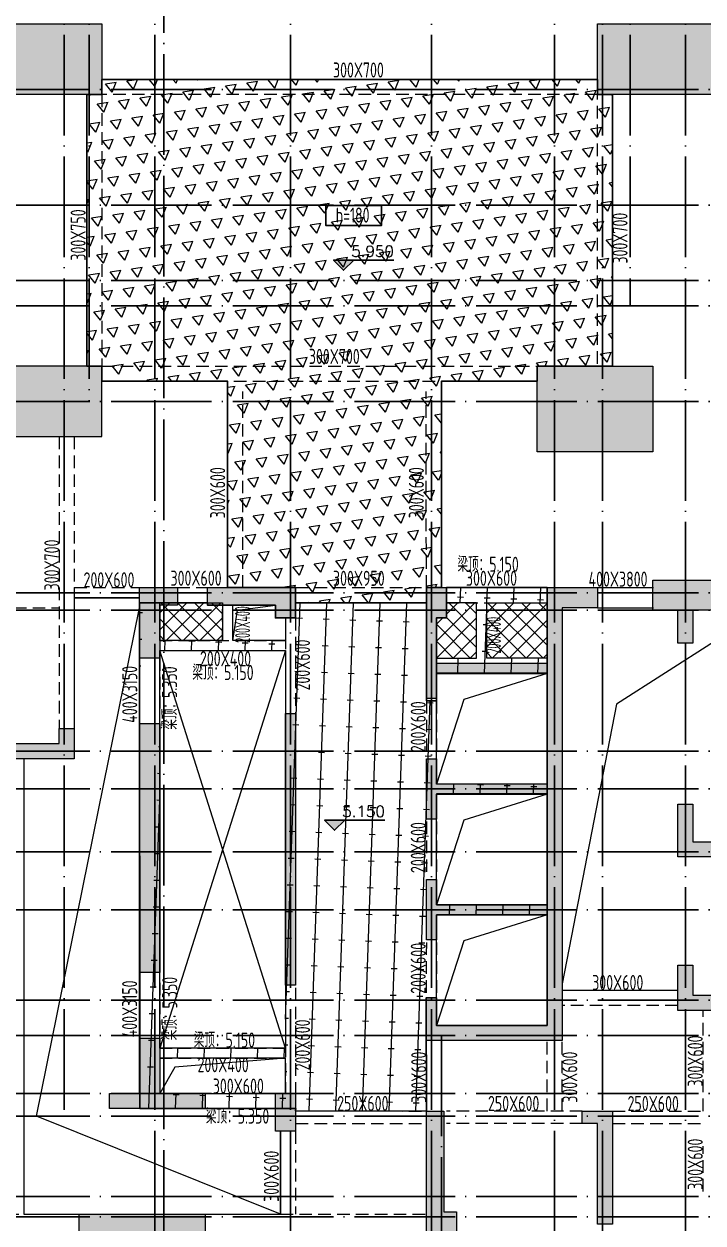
# Model space of a CAD drawing. Header units: millimetres. Extents: x 1089227 to 13101469, y 618865 to 10240562.
# Drawn here: x 2239351 to 2252850, y 4855332 to 4879157 of the extents above; entities that cross this region are included whole.
import ezdxf
from ezdxf.enums import TextEntityAlignment as Align

# ---------------------------------------------------------------- set-up
doc = ezdxf.new("R2010")
doc.units = ezdxf.units.MM
doc.header["$LTSCALE"] = 1000
doc.linetypes.add('DOTE', pattern=[2.42, 2, -0.2, 0.02, -0.2])
doc.linetypes.add('HIDDEN', pattern=[0.375, 0.25, -0.125])
doc.layers.get('0').update_dxf_attribs({"linetype": 'CONTINUOUS'})
for name, color, linetype in [('BG', 11, 'CONTINUOUS'), ('BG-H', 8, 'CONTINUOUS'), ('C-H', 8, 'CONTINUOUS'), ('DOTE', 1, 'DOTE'), ('S-BEAM-TEXT-DD', 7, 'CONTINUOUS'), ('降板范围', 7, 'CONTINUOUS')]:
    doc.layers.add(name, color=color, linetype=linetype)
for name, color, linetype, lineweight in [('S-BEAM-DASH', 4, 'HIDDEN', 0), ('S-BEAM-SE-DASH', 3, 'HIDDEN', 0), ('S-HOLE', 11, 'CONTINUOUS', 0), ('S-SLAB', 160, 'CONTINUOUS', 0), ('S-SLAB-HATCH', 73, 'CONTINUOUS', 0), ('S-WALL', 31, 'CONTINUOUS', 0)]:
    doc.layers.add(name, color=color, linetype=linetype, lineweight=lineweight)
doc.styles.add('RMD', font='romand.shx')
doc.styles.add('TSSD_Rein', font='tssdeng.shx', dxfattribs={"width": 0.7, "bigfont": 'hztxt.shx'})
pattern_1 = [(45, (-3932663.66, -307755.75), (-168.379802, 168.379802), []), (135, (-3932663.66, -307755.75), (-168.379802, -168.379802), [])]

# ---------------------------------------------------------------- blocks, each defined once
blk = doc.blocks.new('塔楼轴网260428')
at = {"layer": 'DOTE', "color": 14}
for p, q in [((-136273.7, 63411.5), (-136273.7, 32245.6)), ((-135773.7, 63411.5), (-135773.7, 46445.6)), ((-134473.7, 63411.5), (-134473.7, 18841.8)), ((-131773.7, 63411.5), (-131773.7, 18841.8)), ((-128973.7, 63411.5), (-128973.7, 18841.8)), ((-126523.7, 63411.5), (-126523.7, 18841.8)), ((-125573.7, 63411.5), (-125573.7, 18841.8)), ((-125023.7, 63411.5), (-125023.7, 48346)), ((-123923.7, 63411.5), (-123923.7, 18841.8)), ((-147441.8, 52645.6), (-114108.2, 52645.6)), ((-147441.8, 50345.6), (-114108.2, 50345.6)), ((-147441.8, 48845.6), (-114108.2, 48845.6)), ((-147441.8, 48345.6), (-114108.2, 48345.6)), ((-147441.8, 46445.6), (-114108.2, 46445.6)), ((-147441.8, 42645.6), (-114108.2, 42645.6)), ((-147441.8, 42295.6), (-114108.2, 42295.6)), ((-147441.8, 39495.6), (-114108.2, 39495.6)), ((-147441.8, 38745.6), (-114108.2, 38745.6)), ((-147441.8, 37495.6), (-114108.2, 37495.6)), ((-147441.8, 36345.6), (-114108.2, 36345.6)), ((-147441.8, 34545.6), (-114108.2, 34545.6)), ((-147441.8, 33845.6), (-114108.2, 33845.6)), ((-128773.7, 33846.7), (-128773.7, 18841.8)), ((-147441.8, 32695.6), (-114108.2, 32695.6)), ((-147441.8, 32245.6), (-114108.2, 32245.6)), ((-147441.8, 30645.6), (-114108.2, 30645.6)), ((-147441.8, 30245.6), (-114108.2, 30245.6))]:
    blk.add_line(p, q, dxfattribs=at)
blk = doc.blocks.new('裙房轴网260428')
at = {"layer": 'DOTE', "color": 16, "linetype": 'DOTE'}
blk.add_line((-134290, 75127.8), (-134290, -1000), dxfattribs=at)
blk = doc.blocks.new('04地块地下轴网260428')
for name in ['裙房轴网260428', '塔楼轴网260428']:
    blk.add_blockref(name, (0, 0))
blk = doc.blocks.new('QZ-TL-0808')
at = {"layer": 'C-H'}
for points in [[(-99041, -42818), (-97591, -42818), (-97591, -41818), (-95591, -41818), (-95591, -43218), (-99041, -43218)], [(-85741, -41818), (-83341, -41818), (-83341, -42618), (-82441, -42618), (-82441, -43218), (-85741, -43218)], [(-98391, -49518), (-97591, -49518), (-97591, -50018), (-95591, -50018), (-95591, -48618), (-97591, -48618), (-97591, -49118), (-98391, -49118)], [(-86941, -48618), (-84641, -48618), (-84641, -50318), (-86941, -50318)], [(-84141, -54118), (-84141, -53468), (-84641, -53468), (-84641, -52868), (-82141, -52868), (-82141, -53468), (-83841, -53468), (-83841, -54118)], [(-94841, -54418), (-94841, -53018), (-94091, -53018), (-94091, -53368), (-94441, -53368), (-94441, -54418)], [(-93491, -53018), (-91741, -53018), (-91741, -53618), (-92141, -53618), (-92141, -53368), (-93491, -53368)], [(-86441, -53418), (-85741, -53418), (-85741, -53018), (-86741, -53018), (-86741, -54520), (-88941, -54520), (-88941, -53618), (-88741, -53618), (-88741, -53018), (-89141, -53018), (-89141, -55218), (-88941, -55218), (-88941, -54720), (-86741, -54720), (-86741, -56918), (-88941, -56918), (-88941, -56418), (-89141, -56418), (-89141, -57617), (-88941, -57617), (-88941, -57118), (-86741, -57118), (-86741, -59318), (-88941, -59318), (-88941, -58818), (-89141, -58818), (-89141, -60018), (-88941, -60017), (-88941, -59518), (-86741, -59518), (-86741, -61718), (-88941, -61718), (-88941, -61218), (-89141, -61218), (-89141, -62018), (-86441, -62018)], [(-94841, -55718), (-94441, -55718), (-94441, -60668), (-94841, -60668)], [(-91941, -55518), (-91741, -55518), (-91741, -60918), (-91941, -60918)], [(-99041, -56418), (-99041, -56118), (-96441, -56118), (-96441, -55818), (-96141, -55818), (-96141, -56418)], [(-84141, -58369), (-84141, -57319), (-83841, -57319), (-83841, -58069), (-82141, -58069), (-82141, -58369)], [(-84141, -61418), (-84141, -60518), (-83841, -60518), (-83841, -61118), (-82141, -61118), (-82141, -61418)], [(-95441, -63368), (-95441, -63068), (-94841, -63068), (-94841, -61968), (-94438, -61968), (-94441, -63068), (-93541, -63068), (-93541, -63368)], [(-92141, -63068), (-91741, -63068), (-91741, -63818), (-92141, -63818)], [(-88791, -63418), (-89141, -63418), (-89141, -66118), (-88541, -66118), (-88541, -65418), (-88791, -65418)], [(-86041, -63668), (-86041, -63418), (-85441, -63418), (-85441, -65668), (-85741, -65668), (-85741, -63668)], [(-96041, -65468), (-93541, -65468), (-93541, -65868), (-96041, -65868)]]:
    blk.add_hatch(color=256, dxfattribs=at).paths.add_polyline_path(points)
at = {"layer": 'S-WALL'}
for points in [[(-99041, -42818), (-97591, -42818), (-97591, -41818), (-95591, -41818), (-95591, -43218), (-99041, -43218), (-99041, -42818)], [(-85741, -41818), (-83341, -41818), (-83341, -42618), (-82441, -42618), (-82441, -43218), (-85741, -43218), (-85741, -41818)], [(-98391, -49518), (-97591, -49518), (-97591, -50018), (-95591, -50018), (-95591, -48618), (-97591, -48618), (-97591, -49118), (-98391, -49118), (-98391, -49518)], [(-84141, -54118), (-84141, -53468), (-84641, -53468), (-84641, -52868), (-82141, -52868), (-82141, -53468), (-83841, -53468), (-83841, -54118), (-84141, -54118)], [(-94841, -54418), (-94841, -53018), (-94091, -53018), (-94091, -53368), (-94441, -53368), (-94441, -54418), (-94841, -54418)], [(-93491, -53018), (-91741, -53018), (-91741, -53618), (-92141, -53618), (-92141, -53368), (-93491, -53368), (-93491, -53018)], [(-89141, -57618), (-89141, -56418), (-88941, -56418), (-88941, -56918), (-86741, -56918), (-86741, -54720), (-88941, -54720), (-88941, -55218), (-89141, -55218), (-89141, -53018), (-88741, -53018), (-88741, -53618), (-88941, -53618), (-88941, -54520), (-86741, -54520), (-86741, -53018), (-85741, -53018), (-85741, -53418), (-86441, -53418), (-86441, -62018), (-89141, -62018), (-89141, -61218), (-88941, -61218), (-88941, -61718), (-86741, -61718), (-86741, -59518), (-88941, -59518), (-88941, -60017), (-89141, -60018), (-89141, -58818), (-88941, -58818), (-88941, -59318), (-86741, -59318), (-86741, -57118), (-88941, -57118), (-88941, -57617), (-89141, -57617)], [(-84141, -58369), (-84141, -57319), (-83841, -57319), (-83841, -58069), (-82141, -58069), (-82141, -58369), (-84141, -58369)], [(-84141, -61418), (-84141, -60518), (-83841, -60518), (-83841, -61118), (-82141, -61118), (-82141, -61418), (-84141, -61418)], [(-95441, -63368), (-95441, -63068), (-94841, -63068), (-94841, -61968), (-94438, -61968), (-94441, -63068), (-93541, -63068), (-93541, -63368), (-95441, -63368)], [(-89141, -63418), (-88791, -63418), (-88791, -65418), (-88541, -65418), (-88541, -66118), (-89141, -66118), (-89141, -63418)], [(-86041, -63668), (-86041, -63418), (-85441, -63418), (-85441, -65668), (-85741, -65668), (-85741, -63668), (-86041, -63668), (-86041, -63418)]]:
    blk.add_lwpolyline(points, dxfattribs=at)
for points in [[(-86941, -48618), (-84641, -48618), (-84641, -50318), (-86941, -50318)], [(-94841, -55718), (-94441, -55718), (-94441, -60668), (-94841, -60668)], [(-91941, -55518), (-91741, -55518), (-91741, -60918), (-91941, -60918)], [(-99041, -56418), (-99041, -56118), (-96441, -56118), (-96441, -55818), (-96141, -55818), (-96141, -56418)], [(-92141, -63068), (-91741, -63068), (-91741, -63818), (-92141, -63818)], [(-96041, -65468), (-93541, -65468), (-93541, -65868), (-96041, -65868)]]:
    blk.add_lwpolyline(points, close=True, dxfattribs=at)
blk = doc.blocks.new('1F柱网-0808')
blk.add_blockref('QZ-TL-0808', (144880, 148457))
blk = doc.blocks.new('2FJGBZ')
at = {"layer": 'S-SLAB-HATCH'}
h = blk.add_hatch(dxfattribs=at)
h.set_pattern_fill('TRIANG', color=256, scale=150, angle=8)
h.set_pattern_definition([(68.0000004, (-5457252.86, 1932872.46), (-263.88782, 337.761074), [214.3125, -214.3125]), (128.0000004, (-5457252.86, 1932872.46), (-424.45358, -59.653019), [214.3125, -214.3125]), (8.0000004, (-5457384.8, 1933041.34), (160.56576, 397.414093), [214.3125, -214.3125])])
h.paths.add_polyline_path([(51789, 95439), (51788, 99540), (49289, 99540), (49289, 99840), (48989, 99840), (48989, 105239), (49288, 105239), (49289, 105539), (59139, 105539), (59139, 105239), (59439, 105239), (59439, 99839), (57939, 99839), (57939, 99541), (56038, 99540), (56039, 95439), (55739, 95439), (55739, 95139), (53140, 95139), (53140, 95439)])
h = blk.add_hatch(dxfattribs=at)
h.set_pattern_fill('橡胶', color=256, scale=150, angle=8)
h.set_pattern_definition([(88, (-21741.7, -30030.15), (-530.007, 18.5083), []), (178, (-21131.1, -29460.8), (-18.5083, -530.007), [120, -410.3301])])
h.paths.add_polyline_path([(55739, 85039), (53140, 85042), (53145, 85089), (50045, 85089), (50039, 95139), (51389, 95139), (51389, 95089), (52740, 95089), (52740, 94839), (53140, 94839), (53140, 95139), (55739, 95139), (55739, 93190), (55939, 93190), (55939, 94839), (56139, 94839), (56139, 95439), (58139, 95439), (58139, 86739), (55939, 86739), (55938, 87289), (55738, 87289)])
h.paths.add_polyline_path([(50438, 85389), (52938, 85389), (52940, 86090), (50439, 86090)], flags=16)
h.paths.add_polyline_path([(52940, 86289), (50439, 86289), (50439, 94189), (52940, 94189)], flags=16)
h.paths.add_polyline_path([(55939, 88937), (58139, 88937), (58139, 86739), (55939, 86739)], flags=16)
h.paths.add_polyline_path([(55939, 91337), (58139, 91337), (58139, 89139), (55939, 89139)], flags=16)
h.paths.add_polyline_path([(55939, 93735), (58139, 93735), (58139, 91537), (55939, 91537)], flags=17)
h.paths.add_polyline_path([(56739, 95139), (56139, 95139), (56139, 94839), (55939, 94839), (55939, 94037), (56739, 94037)], flags=16)
h.paths.add_polyline_path([(58139, 94037), (56939, 94037), (56939, 95139), (58139, 95139)], flags=17)
h.paths.add_polyline_path([(51889, 95089), (52740, 95089), (52740, 94839), (52940, 94839), (52940, 94389), (51889, 94389)], flags=16)
h.paths.add_polyline_path([(51689, 94389), (50439, 94389), (50439, 95139), (51689, 95139)], flags=16)
h = blk.add_hatch(dxfattribs=at)
h.set_pattern_fill('ANSI37', color=256, scale=150)
h.set_pattern_definition(pattern_1)
h.paths.add_polyline_path([(51689, 94389), (50439, 94389), (50439, 95139), (51689, 95139)])
h = blk.add_hatch(dxfattribs=at)
h.set_pattern_fill('ANSI37', color=256, scale=150)
h.set_pattern_definition(pattern_1)
h.paths.add_polyline_path([(56739, 95139), (56139, 95139), (56139, 94839), (55939, 94839), (55939, 94037), (56739, 94037)])
h = blk.add_hatch(dxfattribs=at)
h.set_pattern_fill('ANSI37', color=256, scale=150)
h.set_pattern_definition([(45, (-3926164.25, -307755.75), (-168.379802, 168.379802), []), (135, (-3926164.25, -307755.75), (-168.379802, -168.379802), [])])
h.paths.add_polyline_path([(58139, 94037), (56939, 94037), (56939, 95139), (58139, 95139)])
at = {"layer": 'S-BEAM-DASH'}
for p, q in [((59139, 105539), (49289, 105539)), ((48989, 105239), (48989, 99839)), ((49289, 105239), (49289, 99739)), ((59139, 105239), (49289, 105239)), ((59139, 99889), (59139, 105239)), ((59439, 99889), (59439, 105239)), ((49289, 99840), (57939, 99840)), ((49289, 99540), (57939, 99540)), ((51789, 95439), (51788, 99339)), ((52089, 95439), (52088, 99339)), ((55739, 95439), (55738, 99339)), ((56039, 95439), (56038, 99339)), ((48439, 98439), (48439, 92639)), ((48739, 98439), (48739, 95239)), ((41539, 95339), (48439, 95339)), ((48739, 95439), (50039, 95439)), ((50789, 95439), (51390, 95439)), ((53140, 95439), (55739, 95439)), ((56139, 95439), (58139, 95439)), ((50790, 95139), (51390, 95139)), ((53140, 95139), (55739, 95139)), ((56139, 95139), (58139, 95139)), ((41539, 95039), (48439, 95039)), ((52940, 94839), (52940, 92487)), ((53140, 94839), (53140, 92487)), ((50039, 94039), (50039, 92939)), ((50439, 94039), (50439, 92939)), ((55739, 93190), (55739, 92089)), ((55939, 93190), (55939, 92089)), ((55739, 90790), (55739, 89689)), ((55939, 90790), (55939, 89689)), ((55739, 88390), (55738, 87289)), ((55939, 88390), (55938, 87289)), ((50039, 87589), (50039, 86489)), ((50439, 87589), (50439, 86489)), ((52940, 87487), (52940, 85389)), ((53140, 87487), (53140, 85389)), ((60739, 87137), (58439, 87137)), ((61239, 85039), (61239, 87039)), ((55739, 85039), (55739, 86439)), ((56039, 85039), (56039, 86439)), ((58139, 85039), (58139, 86439)), ((58439, 85039), (58439, 86439)), ((51339, 85389), (52740, 85389)), ((53140, 85042), (55739, 85039)), ((58839, 85039), (56139, 85039)), ((59439, 85039), (61239, 85039)), ((53140, 84792), (55739, 84789)), ((53140, 84639), (53140, 82989)), ((58839, 84789), (56139, 84789)), ((59439, 84789), (61239, 84789)), ((61239, 83439), (61239, 84339)), ((45889, 82989), (47741, 82989)), ((52840, 82989), (55739, 82989))]:
    blk.add_line(p, q, dxfattribs=at)
at = {"layer": 'S-BEAM-DASH', "linetype": 'Continuous'}
for p, q in [((59139, 95439), (60252, 95439)), ((48739, 95239), (50039, 95239)), ((48739, 95239), (48739, 92639)), ((59141, 95040), (60253, 95040)), ((60739, 87437), (58439, 87437)), ((51339, 85089), (52740, 85089)), ((52840, 84639), (52840, 82989)), ((47741, 82989), (48839, 82989)), ((51339, 82989), (52840, 82989))]:
    blk.add_line(p, q, dxfattribs=at)
at = {"layer": 'S-BEAM-SE-DASH'}
for p, q in [((51689, 94389), (51689, 95139)), ((51889, 94389), (51889, 95139)), ((56739, 94037), (56739, 95139)), ((56939, 94037), (56939, 95139)), ((50439, 94389), (52940, 94389)), ((50439, 94189), (52940, 94189)), ((50439, 86290), (52940, 86290)), ((50439, 86090), (52940, 86090))]:
    blk.add_line(p, q, dxfattribs=at)
at = {"layer": 'S-HOLE'}
for points in [[(48739, 95239), (48739, 92039), (47740, 92039), (47740, 82989), (52840, 82989), (52840, 84639), (52740, 84639), (52740, 85089), (49439, 85089), (49439, 85389), (50039, 85389), (50039, 95239)], [(51889, 95089), (52740, 95089), (52740, 94839), (52940, 94839), (52940, 94389), (51889, 94389)], [(52940, 86289), (50439, 86289), (50439, 94189), (52940, 94189)], [(55939, 93735), (58139, 93735), (58139, 91537), (55939, 91537)], [(55939, 91337), (58139, 91337), (58139, 89139), (55939, 89139)], [(55939, 88937), (58139, 88937), (58139, 86739), (55939, 86739)], [(50438, 85389), (52938, 85389), (52940, 86090), (50439, 86090)]]:
    blk.add_lwpolyline(points, close=True, dxfattribs=at)
for points in [[(51889, 94389), (51986, 94989), (52738, 95089)], [(52840, 82989), (47992, 84939), (50038, 95039)], [(62440, 94989), (59522, 93124), (58441, 87567)], [(52940, 94189), (50439, 86290)], [(52939, 86289), (50439, 94189)], [(58139, 93735), (56482, 93216), (55939, 91537)], [(58139, 91337), (56482, 90818), (55939, 89139)], [(58139, 88937), (56482, 88418), (55939, 86739)], [(52939, 86090), (50736, 85914), (50438, 85389)]]:
    blk.add_lwpolyline(points, dxfattribs=at)
at = {"layer": 'S-SLAB'}
for points in [[(51689, 94389), (50439, 94389), (50439, 95139), (51689, 95139)], [(56739, 95139), (56139, 95139), (56139, 94839), (55939, 94839), (55939, 94037), (56739, 94037)], [(58139, 94037), (56939, 94037), (56939, 95139), (58139, 95139)]]:
    blk.add_lwpolyline(points, close=True, dxfattribs=at)
at = {"layer": '降板范围'}
for points in [[(51789, 95439), (51788, 99540), (49289, 99540), (49289, 99840), (48989, 99840), (48989, 105239), (49288, 105239), (49289, 105539), (59139, 105539), (59139, 105239), (59439, 105239), (59439, 99839), (57939, 99839), (57939, 99541), (56038, 99540), (56039, 95439), (55739, 95439), (55739, 95139), (53140, 95139), (53140, 95439)], [(55739, 85039), (53140, 85042), (53145, 85089), (50045, 85089), (50039, 95139), (51389, 95139), (51389, 95089), (52740, 95089), (52740, 94839), (53140, 94839), (53140, 95139), (55739, 95139), (55739, 93190), (55939, 93190), (55939, 94839), (56139, 94839), (56139, 95439), (58139, 95439), (58139, 86739), (55939, 86739), (55938, 87289), (55738, 87289)]]:
    blk.add_lwpolyline(points, close=True, dxfattribs=at)
blk.add_blockref('1F柱网-0808', (0, 0))
blk = doc.blocks.new('ljm2')
at = {"layer": 'BG'}
for points in [[(-75835, 24544), (-76035, 24344), (-76235, 24544), (-75035, 24544)], [(-76014, 13415), (-76214, 13215), (-76414, 13415), (-75214, 13415)]]:
    blk.add_lwpolyline(points, dxfattribs=at)
at = {"layer": 'BG-H'}
for points in [[(-75835, 24544), (-76035, 24344), (-76235, 24544)], [(-76014, 13415), (-76214, 13215), (-76414, 13415)]]:
    blk.add_solid(points, dxfattribs=at)
at = {"layer": 'S-BEAM-TEXT-DD'}
blk.add_lwpolyline([(-76388, 25628), (-75285, 25628), (-75285, 25231), (-76388, 25231)], close=True, dxfattribs=at)
at = {"layer": 'S-BEAM-TEXT-DD', "style": 'TSSD_Rein', "width": 0.7}
for s, p in [('300X700', (-76246, 28172)), ('h=180', (-76192, 25289)), ('300X700', (-76726, 22481)), ('梁顶：5.150', (-73771, 18351)), ('300X600', (-79476, 18074)), ('300X950', (-76246, 18072)), ('300X600', (-73603, 18072)), ('400X3800', (-71166, 18055)), ('200X600', (-81205, 18042)), ('200X400', (-78891, 16474)), ('梁顶：5.150', (-79042, 16200)), ('300X600', (-71093, 10040)), ('梁顶：5.150', (-79013, 8897)), ('200X400', (-78939, 8407)), ('300X600', (-78636, 7982)), ('250X600', (-76163, 7637)), ('250X600', (-73165, 7637)), ('250X600', (-70390, 7636)), ('梁顶：5.350', (-78772, 7385))]:
    blk.add_text(s, height=300, dxfattribs=at).set_placement(p)
at = {"layer": 'S-BEAM-TEXT-DD', "style": 'TSSD_Rein'}
for s, rotation, width, p in [('300X750', 90, 0.7, (-81162, 24534)), ('300X700', 90, 0.7, (-70390, 24475)), ('300X600', 90, 0.7, (-78389, 19414)), ('300X600', 90, 0.7, (-74439, 19414)), ('300X700', 90, 0.7, (-81686, 17981)), ('200X400', 90, 0.5, (-77893, 16940)), ('200X400', 90, 0.5, (-72907, 16729)), ('200X600', 90, 0.7, (-76702, 15993)), ('400X3150', 90.0011, 0.7, (-80137, 15351)), ('梁顶：5.350', 90, 0.7, (-79345, 15213)), ('200X600', 90, 0.7, (-74401, 14766)), ('200X600', 90, 0.7, (-74401, 12366)), ('200X600', 90, 0.7, (-74401, 9966)), ('梁顶：5.350', 90, 0.7, (-79342, 9044)), ('400X3150', 90.0011, 0.7, (-80139, 9101)), ('200X600', 90, 0.7, (-76702, 8444)), ('300X600', 90, 0.7, (-68895, 8122)), ('300X600', 90, 0.7, (-74391, 7801)), ('300X600', 90, 0.7, (-71389, 7801)), ('300X600', 90, 0.7, (-68895, 6072)), ('300X600', 90, 0.7, (-77321, 5832))]:
    blk.add_text(s, height=300, rotation=rotation, dxfattribs=dict(at, width=width)).set_placement(p)
at = {"layer": 'S-BEAM-TEXT-DD', "style": 'RMD'}
for s, p in [('5.950', (-75035, 24544)), ('5.150', (-75214, 13415))]:
    blk.add_text(s, height=220, dxfattribs=at).set_placement(p, align=Align.BOTTOM_RIGHT)

msp = doc.modelspace()

# ---------------------------------------------------------------- block references
for name, p in [('2FJGBZ', (2191610.598, 4772518.421)), ('ljm2', (2321740.007, 4849921.046)), ('04地块地下轴网260428', (2376423.723, 4825211.796))]:
    msp.add_blockref(name, p)

doc.saveas('drawing.dxf')
